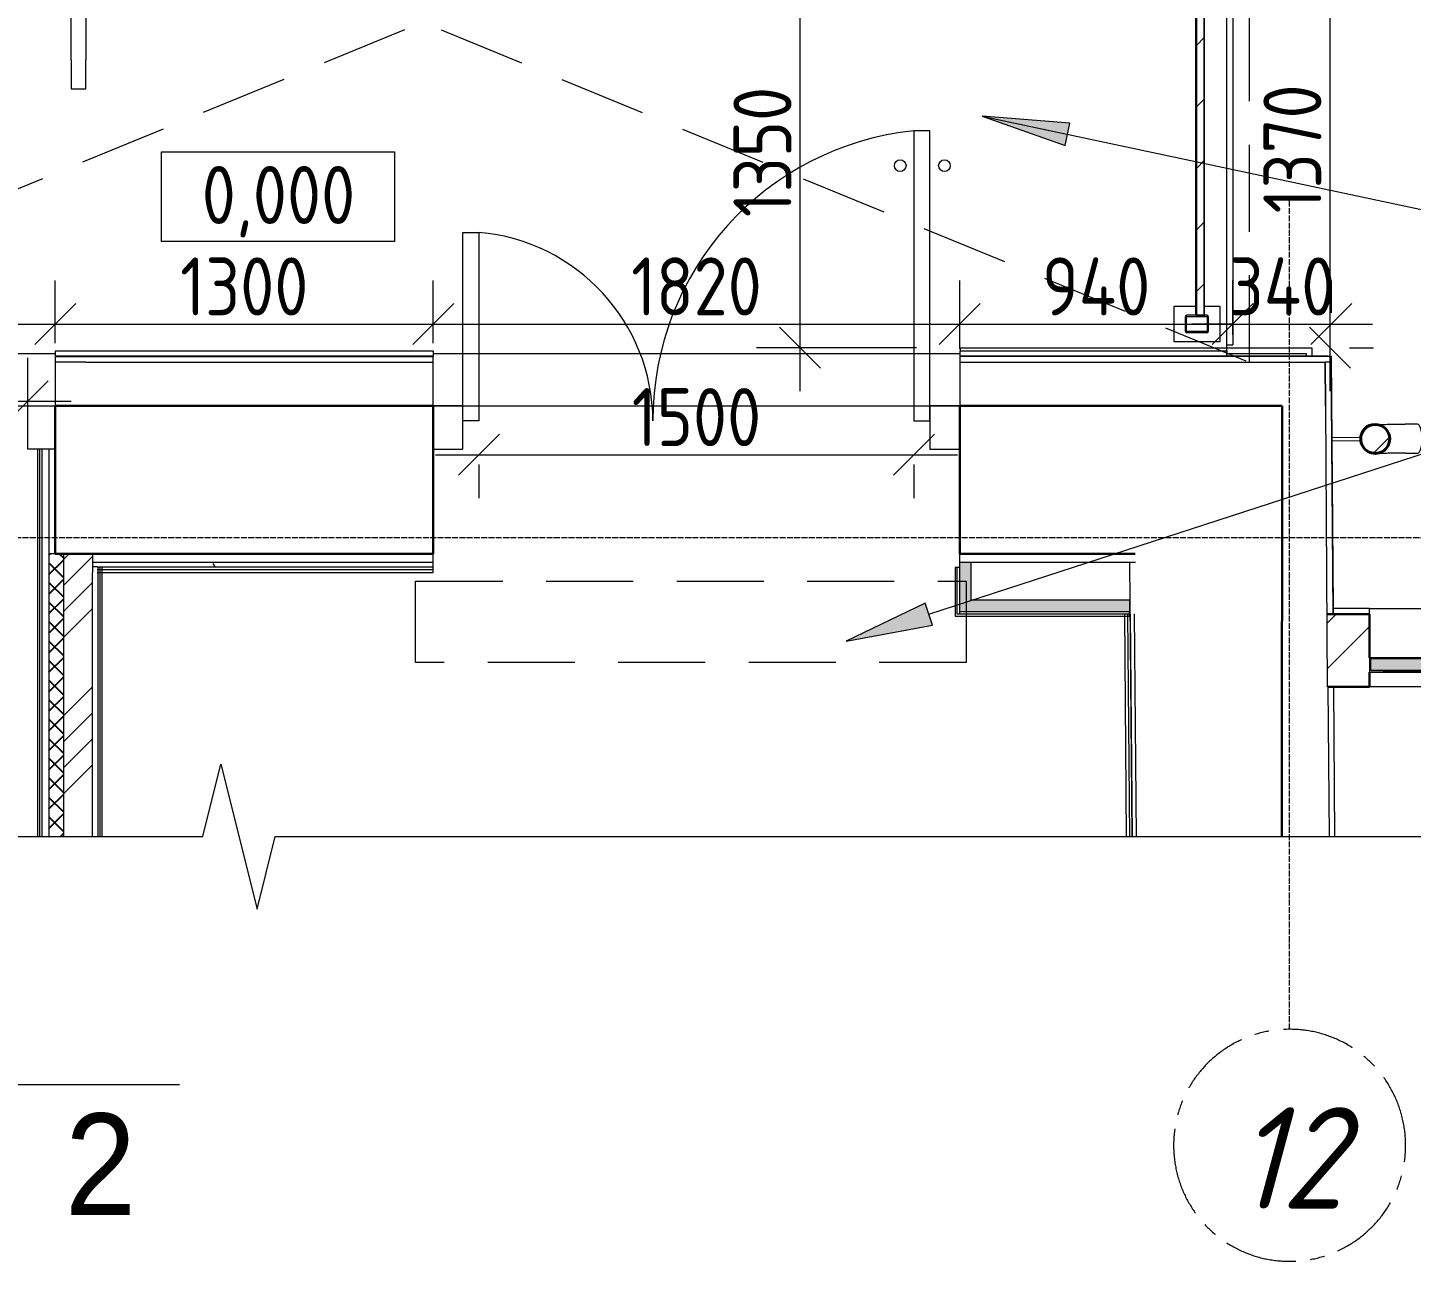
# Model space of a CAD drawing. Header units: millimetres. Extents: x 504091 to 2165846, y 135022 to 442887.
# Drawn here: x 871753 to 876524, y 311774 to 316027 of the extents above; entities that cross this region are included whole.
import ezdxf

# ---------------------------------------------------------------- set-up
doc = ezdxf.new("R2010")
doc.units = ezdxf.units.MM
for name, pattern in [('ADSK_Линия сетки', [25, 20, -2.5, 0, -2.5]), ('ADSK_Штриховая_ш3 п1_5', [4.5, 3, -1.5]), ('осеваяX2', [4, 2.5, -0.5, 0.5, -0.5])]:
    doc.linetypes.add(name, pattern=pattern)
doc.layers.get('Defpoints').update_dxf_attribs({"color": 255})
for name, color, linetype, lineweight in [('+АР_Вспомогательная', 7, 'Continuous', 9), ('+АР_Выноски', 4, 'Continuous', 9), ('_ Окна', 7, 'Continuous', 30), ('Аннотация', 7, 'Continuous', 9), ('Двери', 7, 'Continuous', 20), ('Обобщенные модели', 7, 'Continuous', 18), ('Ограждение', 7, 'Continuous', 18), ('Окна', 7, 'Continuous', 18), ('Оси', 165, 'осеваяX2', 13), ('отметки', 7, 'Continuous', 20), ('Перекрытие', 7, 'Continuous', 18), ('размеры', 7, 'Continuous', 9), ('Стены внутренние', 7, 'Continuous', 18), ('Стены наружные', 7, 'Continuous', 18), ('Стены несущие', 7, 'Continuous', 30), ('Стены отделка', 7, 'Continuous', 30), ('Стены штриховка', 7, 'Continuous', 18)]:
    doc.layers.add(name, color=color, linetype=linetype, lineweight=lineweight)
doc.layers.add('ВСПОМОГАТЕЛЬНЫЙ', color=52, linetype='Continuous', lineweight=5, plot=False)
doc.layers.add('Линии', color=7, linetype='Continuous', lineweight=9, true_color=0x00a600)
doc.layers.add('Тонкая', color=7, linetype='Continuous')
doc.styles.add('Arial', font='arial.ttf', dxfattribs={"height": 250})
doc.styles.add('GOST 2.304_new', font='isocpeur.ttf', dxfattribs={"width": 0.9, "oblique": 15})
doc.styles.add('GOST Common_1', font='GOST_Common.ttf', dxfattribs={"width": 0.9, "height": 250})
doc.styles.add('GOST Common_6', font='GOST_Common.ttf', dxfattribs={"width": 0.9, "height": 200})
doc.dimstyles.new('ADSK_Основной_2_5_мм_Округление_до_10_мм', dxfattribs={"dimscale": 304.8, "dimtxt": 251.428749, "dimasz": 0.463911, "dimexe": 0.492126, "dimexo": 0.492126, "dimgap": 0.098425, "dimtad": 1, "dimdec": 0, "dimrnd": 10, "dimdsep": 46, "dimtxsty": 'GOST Common_1', "dimblk1": 'OBLIQUE', "dimblk2": 'OBLIQUE', "dimsah": 1, "dimcen": 0.09, "dimdle": 0.492126, "dimazin": 2, "dimtfac": 1, "dimtdec": 4, "dimtix": 1, "dimtmove": 0, "dimatfit": 3, "dimfxl": 0, "dimtvp": 1, "dimtolj": 1, "dimtzin": 0, "dimlwd": 20, "dimlwe": 20, "dimarcsym": 0})
pattern_1 = [(45, (0, 0), (-106.06602, 106.06602), [])]

# ---------------------------------------------------------------- blocks, each defined once
blk = doc.blocks.new('Ось сетки - Круг_Ø8 мм-8258-План 1-го этажа')
at = {"layer": 'Оси', "lineweight": 20}
for start, end in [(360, 180), (180, 360)]:
    blk.add_arc((0, 0), 4, start, end, dxfattribs=at)
blk = doc.blocks.new('Водосток - Тип 1 _карниз больше 490мм_-5171559-План 1-го этажа')
at = {"layer": 'Обобщенные модели', "lineweight": 9}
h = blk.add_hatch(dxfattribs=at)
h.set_pattern_fill('FP_14', color=256, style=0, pattern_type=2)
h.set_pattern_definition([(134.537, (43058.06, -55833.66), (-106.91965, -105.20546), [])])
h.paths.add_polyline_path([(173.7, 148.9), (173.7, 171.1), (164.1, 191.2), (146.7, 205), (125, 210), (102.3, 204.3), (85.3, 190), (76.3, 171.1), (77.4, 146.5), (85.9, 128.8), (103.3, 115), (127.4, 110.6), (146.7, 115), (164.1, 128.8), (173.6, 148.5)])
at = {"layer": 'Обобщенные модели'}
for p, q in [((75, 306.2), (75, 263.6)), ((175, 263.6), (175, 306.2)), ((120, 109.1), (120, 11.1)), ((130, 11.1), (130, 109.1))]:
    blk.add_line(p, q, dxfattribs=at)
at = {"layer": 'Обобщенные модели', "flags": 128}
for points in [[(75, 173), (75, 174.3), (75, 177), (75, 179.8), (75, 182.9), (75, 186.2), (75, 189.7), (75, 193.4), (75, 197.2), (75, 201.3), (75, 205.5), (75, 209.9), (75, 214.4), (75, 219.1), (75, 224), (75, 229), (75, 234.1), (75, 239.3), (75, 244.6), (75, 250.1), (75, 255.6), (75, 261.3), (75, 263.6)], [(175, 263.6), (175, 258), (175, 252.4), (175, 246.9), (175, 241.5), (175, 236.2), (175, 231.1), (175, 226), (175, 221.1), (175, 216.4), (175, 211.8), (175, 207.3), (175, 203), (175, 198.9), (175, 194.9), (175, 191.2), (175, 187.6), (175, 184.3), (175, 181.1), (175, 178.1), (175, 175.4), (175, 173)]]:
    blk.add_lwpolyline(points, dxfattribs=at)
at = {"layer": 'Обобщенные модели'}
for start, end in [(90, 270), (270, 90)]:
    blk.add_arc((125, 160), 52, start, end, dxfattribs=at)
at = {"layer": 'Обобщенные модели', "lineweight": 40}
for start, end in [(90, 270), (270, 90)]:
    blk.add_arc((125, 160), 50, start, end, dxfattribs=at)
at = {"layer": 'Обобщенные модели'}
for start_param, end_param in [(4.712389, 6.283185), (3.141593, 4.712389)]:
    blk.add_ellipse((125, 306.2), major_axis=(-50, 0), ratio=0.309017, start_param=start_param, end_param=end_param, dxfattribs=at)
blk = doc.blocks.new('Ограждение крыльца 3 - Ограждение крыльца 1-1930270-План 1-го этажа')
at = {"layer": 'Ограждение'}
h = blk.add_hatch(dxfattribs=at)
h.set_pattern_fill('FP_20', color=256, style=0, pattern_type=2)
h.set_pattern_definition(pattern_1)
h.paths.add_polyline_path([(55028, 43809.3), (55055, 43809.3), (55055, 44854.4), (55028, 44854.4), (55028, 44010.3)])
h = blk.add_hatch(dxfattribs=at)
h.set_pattern_fill('FP_20', color=256, style=0, pattern_type=2)
h.set_pattern_definition(pattern_1)
h.paths.add_polyline_path([(55069.7, 43756.5), (55069.7, 43805.2), (55065.7, 43805.2), (55065.7, 43756.5)])
h.paths.add_polyline_path([(55064.1, 43750.9), (55068.1, 43752.5), (55069.7, 43756.5), (55065.1, 43754.9)])
h.paths.add_polyline_path([(55064.1, 43750.9), (55064.1, 43754.9), (54995.4, 43754.9), (54995.4, 43750.9), (55014.5, 43750.9)])
h.paths.add_polyline_path([(54989.7, 43756.5), (54993.7, 43756.5), (54993.7, 43805.2), (54989.7, 43805.2)])
h.paths.add_polyline_path([(54995.4, 43750.9), (54993.7, 43755.5), (54989.7, 43756.5), (54991.4, 43752.5), (54994.2, 43751.4)])
h.paths.add_polyline_path([(55064.1, 43810.9), (55055, 43810.4), (55054, 43809.3), (55028, 43809.3), (55026.9, 43810.9), (54995.4, 43810.9), (54995.4, 43806.9), (55064.1, 43806.9), (55064.1, 43809.3)])
h.paths.add_polyline_path([(55069.7, 43805.2), (55067.9, 43809.3), (55064.1, 43810.9), (55065.7, 43806.3), (55068.1, 43805.7)])
h.paths.add_polyline_path([(54989.7, 43805.2), (54994.3, 43806.9), (54994.2, 43810.4), (54991.4, 43809.2), (54990.4, 43806.9)])
for p, q in [((51148.9, 44691.3), (51148.9, 44851.3)), ((51198.9, 44851.3), (51198.9, 44691.3)), ((55026.5, 43810.9), (55026.5, 44854.4)), ((55056.5, 43809.3), (55056.5, 44854.4)), ((51148.9, 44691.3), (51148.9, 44591.3)), ((51198.9, 44591.3), (51198.9, 44691.3)), ((51148.9, 44591.3), (51198.9, 44591.3)), ((55026.6, 43840.9), (54950.3, 43840.9)), ((54950.3, 43840.9), (54950.3, 43720.9)), ((55109.7, 43840.9), (55056.4, 43840.9)), ((55109.7, 43720.9), (55109.7, 43840.9)), ((54950.3, 43720.9), (55109.7, 43720.9))]:
    blk.add_line(p, q, dxfattribs=at)
at = {"layer": 'Ограждение', "lineweight": 18}
for p, q in [((55028, 44854.4), (55028, 43809.3)), ((55055, 43809.3), (55055, 44854.4)), ((54989.7, 43805.2), (54989.7, 43756.5)), ((54993.7, 43756.5), (54993.7, 43805.2)), ((55064.1, 43810.9), (54995.4, 43810.9)), ((54995.4, 43806.9), (55064.1, 43806.9)), ((55028, 43809.3), (55055, 43809.3)), ((55065.7, 43805.2), (55065.7, 43756.5)), ((55069.7, 43756.5), (55069.7, 43805.2)), ((55064.1, 43754.9), (54995.4, 43754.9)), ((54995.4, 43750.9), (55064.1, 43750.9))]:
    blk.add_line(p, q, dxfattribs=at)
for centre, radius, start, end in [((54995.4, 43805.2), 5.66, 90, 180), ((54995.4, 43805.2), 1.66, 90, 180), ((55064.1, 43805.2), 5.66, 0, 90), ((55064.1, 43805.2), 1.66, 0, 90), ((54995.4, 43756.5), 5.66, 180, 270), ((54995.4, 43756.5), 1.66, 180, 270), ((55064.1, 43756.5), 5.66, 270, 0), ((55064.1, 43756.5), 1.66, 270, 0)]:
    blk.add_arc(centre, radius, start, end, dxfattribs=at)
blk = doc.blocks.new('Жалюзи помышленые - 1300 x1100 мм-3109425-План 1-го этажа')
at = {"layer": 'Окна', "true_color": 0x373f43}
for points in [[(-602.5, 63.6), (-642.3, 63.6), (-645, 61), (645, 61), (642.3, 63.6), (-600, 63.6)], [(642.3, 61), (-645, 61), (-645, 21.1), (645, 21.1), (645, 61)], [(-600, 66.1), (-602.5, 63.6), (602.5, 63.6), (600, 66.1)], [(-597.5, 68.6), (-600, 68.6), (-600, 66.1), (600, 66.1), (600, 68.6)], [(-645, 21.1), (-647.5, 18.6), (647.5, 18.6), (645, 21.1)]]:
    blk.add_hatch(color=149, dxfattribs=at).paths.add_polyline_path(points)
at = {"layer": '_ Окна', "lineweight": 18}
for p, q in [((-600, 68.6), (-650, 68.6)), ((-650, 68.6), (-650, 18.6)), ((-645, 61), (-642.3, 63.6)), ((-645, 21.1), (-645, 61)), ((-642.3, 63.6), (-602.5, 63.6)), ((-602.5, 63.6), (-600, 66.1)), ((-600, 66.1), (-600, 68.6)), ((650, 68.6), (600, 68.6)), ((600, 68.6), (600, 66.1)), ((600, 66.1), (602.5, 63.6)), ((602.5, 63.6), (642.3, 63.6)), ((642.3, 63.6), (645, 61)), ((645, 61), (645, 21.1)), ((650, 18.6), (650, 68.6)), ((-650, 18.6), (-647.5, 18.6)), ((-647.5, 18.6), (-645, 21.1)), ((645, 21.1), (647.5, 18.6)), ((647.5, 18.6), (650, 18.6))]:
    blk.add_line(p, q, dxfattribs=at)
at = {"layer": 'Окна'}
for p, q in [((645, 61), (-645, 61)), ((-602.5, 63.6), (602.5, 63.6)), ((600, 68.6), (-600, 68.6)), ((600, 66.1), (-600, 66.1)), ((-647.5, 18.6), (647.5, 18.6)), ((645, 21.1), (-645, 21.1))]:
    blk.add_line(p, q, dxfattribs=at)
blk = doc.blocks.new('Высотные отметки - Рамка-12095-План 1-го этажа')
at = {"layer": 'Аннотация', "lineweight": 20}
for p, q in [((-6.5, 0), (-6.5, 5)), ((-6.5, 5), (6.5, 5)), ((6.5, 5), (6.5, 0)), ((6.5, 0), (-6.5, 0))]:
    blk.add_line(p, q, dxfattribs=at)
blk = doc.blocks.new('витражная дверь 1500')
at = {"layer": 'Двери'}
for points in [[(-110, -1000), (-55, -1000), (-55, 0), (-110, 0), (-110, -1000)], [(1500, -650), (1445, -650), (1445, 0), (1500, 0), (1500, -650)]]:
    blk.add_lwpolyline(points, dxfattribs=at)
for centre, radius, start, end in [((-156.3, -3.8), 1001.3, 275.8055, 0.2201), ((1501.3, 3.9), 656.3, 180.3406, 265.0782)]:
    blk.add_arc(centre, radius, start, end, dxfattribs=at)
at = {"layer": 'Линии', "color": 7, "lineweight": 18}
for centre in [(-160, -880), (-7.5, -880)]:
    blk.add_circle(centre, 20, dxfattribs=at)
blk = doc.blocks.new('_Oblique')
at = {"color": 0, "linetype": 'ByBlock', "lineweight": -2}
blk.add_line((-0.5, -0.5), (0.5, 0.5), dxfattribs=at)
blk = doc.blocks.new('*D1063')
at = {"layer": 'Defpoints', "color": 0, "lineweight": 20, "transparency": 16777216}
for p in [(873309.3, 314671.7), (874809.3, 314671.7), (874809.3, 314554.8)]:
    blk.add_point(p, dxfattribs=at)
at = {"layer": 'размеры', "color": 0, "transparency": 16777216}
for p, q in [((873159.3, 314554.8), (874959.3, 314554.8)), ((873309.3, 314521.7), (873309.3, 314404.8)), ((874809.3, 314521.7), (874809.3, 314404.8))]:
    blk.add_line(p, q, dxfattribs=at)
at = {"layer": 'размеры', "color": 0, "transparency": 16777216, "xscale": 141.4, "yscale": 141.4, "zscale": 141.4, "rotation": 180}
blk.add_blockref('_Oblique', (873309.3, 314554.8), dxfattribs=at)
at = {"layer": 'размеры', "color": 0, "transparency": 16777216, "xscale": 141.4, "yscale": 141.4, "zscale": 141.4}
blk.add_blockref('_Oblique', (874809.3, 314554.8), dxfattribs=at)
at = {"layer": 'размеры', "color": 0, "lineweight": 20, "transparency": 16777216, "insert": (874059.3, 314684.8), "char_height": 200, "attachment_point": 5, "style": 'GOST Common_6'}
blk.add_mtext('\\A1;1500', dxfattribs=at)
blk = doc.blocks.new('*D1064')
at = {"layer": 'Defpoints', "color": 0, "lineweight": 20, "transparency": 16777216}
for p in [(871753.5, 314739.7), (870853.4, 314671.7), (871753.5, 314573.7)]:
    blk.add_point(p, dxfattribs=at)
at = {"layer": 'размеры', "color": 0, "transparency": 16777216}
for p, q in [((870853.4, 314821.7), (870853.4, 314889.7)), ((871753.5, 314723.7), (871753.5, 314889.7)), ((870703.4, 314739.7), (871903.5, 314739.7))]:
    blk.add_line(p, q, dxfattribs=at)
at = {"layer": 'размеры', "color": 0, "transparency": 16777216, "xscale": 141.4, "yscale": 141.4, "zscale": 141.4, "rotation": 180}
blk.add_blockref('_Oblique', (870853.4, 314739.7), dxfattribs=at)
at = {"layer": 'размеры', "color": 0, "transparency": 16777216, "xscale": 141.4, "yscale": 141.4, "zscale": 141.4}
blk.add_blockref('_Oblique', (871753.5, 314739.7), dxfattribs=at)
at = {"layer": 'размеры', "color": 0, "lineweight": 20, "transparency": 16777216, "insert": (871303.5, 314869.7), "char_height": 200, "attachment_point": 5, "style": 'GOST Common_6'}
blk.add_mtext('\\A1;900', dxfattribs=at)
blk = doc.blocks.new('*D1072')
at = {"layer": 'Defpoints', "color": 0, "lineweight": 20, "transparency": 16777216}
for p in [(874332.6, 316273.8), (874416.8, 316273.8), (874968.2, 314923.9)]:
    blk.add_point(p, dxfattribs=at)
at = {"layer": 'размеры', "color": 0, "transparency": 16777216}
for p, q in [((874416.8, 314773.9), (874416.8, 316423.8)), ((874482.6, 316273.8), (874566.8, 316273.8)), ((874818.2, 314923.9), (874266.8, 314923.9))]:
    blk.add_line(p, q, dxfattribs=at)
at = {"layer": 'размеры', "color": 0, "transparency": 16777216, "xscale": 141.4, "yscale": 141.4, "zscale": 141.4}
for p, rotation in [((874416.8, 316273.8), 90), ((874416.8, 314923.9), 270)]:
    blk.add_blockref('_Oblique', p, dxfattribs=dict(at, rotation=rotation))
at = {"layer": 'размеры', "color": 0, "lineweight": 20, "transparency": 16777216, "insert": (874286.8, 315598.8), "char_height": 200, "attachment_point": 5, "rotation": 90, "style": 'GOST Common_6'}
blk.add_mtext('\\A1;1350', dxfattribs=at)
blk = doc.blocks.new('*D1073')
at = {"layer": 'Defpoints', "color": 0, "lineweight": 20, "transparency": 16777216}
for p in [(875908.3, 316295.4), (876243.9, 316295.4), (876160.6, 314923.9)]:
    blk.add_point(p, dxfattribs=at)
at = {"layer": 'размеры', "color": 0, "transparency": 16777216}
for p, q in [((876243.9, 314773.9), (876243.9, 316445.4)), ((876058.3, 316295.4), (876393.9, 316295.4)), ((876310.6, 314923.9), (876393.9, 314923.9))]:
    blk.add_line(p, q, dxfattribs=at)
at = {"layer": 'размеры', "color": 0, "transparency": 16777216, "xscale": 141.4, "yscale": 141.4, "zscale": 141.4}
for p, rotation in [((876243.9, 316295.4), 90), ((876243.9, 314923.9), 270)]:
    blk.add_blockref('_Oblique', p, dxfattribs=dict(at, rotation=rotation))
at = {"layer": 'размеры', "color": 0, "lineweight": 20, "transparency": 16777216, "insert": (876113.9, 315609.6), "char_height": 200, "attachment_point": 5, "rotation": 90, "style": 'GOST Common_6'}
blk.add_mtext('\\A1;1370', dxfattribs=at)
blk = doc.blocks.new('*D1036')
at = {"layer": 'Defpoints', "color": 0, "lineweight": 20, "transparency": 16777216}
for p in [(871848.8, 315005.3), (870698.8, 314790.2), (871848.8, 314790.2)]:
    blk.add_point(p, dxfattribs=at)
at = {"layer": 'размеры', "color": 0, "transparency": 16777216}
for p, q in [((870698.8, 314940.2), (870698.8, 315155.3)), ((871848.8, 314940.2), (871848.8, 315155.3)), ((870548.8, 315005.3), (871998.8, 315005.3))]:
    blk.add_line(p, q, dxfattribs=at)
at = {"layer": 'размеры', "color": 0, "transparency": 16777216, "xscale": 141.4, "yscale": 141.4, "zscale": 141.4, "rotation": 180}
blk.add_blockref('_Oblique', (870698.8, 315005.3), dxfattribs=at)
at = {"layer": 'размеры', "color": 0, "transparency": 16777216, "xscale": 141.4, "yscale": 141.4, "zscale": 141.4}
blk.add_blockref('_Oblique', (871848.8, 315005.3), dxfattribs=at)
at = {"layer": 'размеры', "color": 0, "lineweight": 20, "transparency": 16777216, "insert": (871273.8, 315135.3), "char_height": 200, "attachment_point": 5, "style": 'GOST Common_6'}
blk.add_mtext('\\A1;1150', dxfattribs=at)
blk = doc.blocks.new('*D1037')
at = {"layer": 'Defpoints', "color": 0, "lineweight": 20, "transparency": 16777216}
for p in [(873151.8, 315005.3), (871848.8, 314790.2), (873151.8, 314790.2)]:
    blk.add_point(p, dxfattribs=at)
at = {"layer": 'размеры', "color": 0, "transparency": 16777216}
for p, q in [((871848.8, 314940.2), (871848.8, 315155.3)), ((873151.8, 314940.2), (873151.8, 315155.3)), ((871698.8, 315005.3), (873301.8, 315005.3))]:
    blk.add_line(p, q, dxfattribs=at)
at = {"layer": 'размеры', "color": 0, "transparency": 16777216, "xscale": 141.4, "yscale": 141.4, "zscale": 141.4, "rotation": 180}
blk.add_blockref('_Oblique', (871848.8, 315005.3), dxfattribs=at)
at = {"layer": 'размеры', "color": 0, "transparency": 16777216, "xscale": 141.4, "yscale": 141.4, "zscale": 141.4}
blk.add_blockref('_Oblique', (873151.8, 315005.3), dxfattribs=at)
at = {"layer": 'размеры', "color": 0, "lineweight": 20, "transparency": 16777216, "insert": (872500.3, 315135.3), "char_height": 200, "attachment_point": 5, "style": 'GOST Common_6'}
blk.add_mtext('\\A1;1300', dxfattribs=at)
blk = doc.blocks.new('*D1046')
at = {"layer": 'Defpoints', "color": 0, "lineweight": 20, "transparency": 16777216}
for p in [(874966.8, 315005.3), (873151.8, 314790.2), (874966.8, 314770.2)]:
    blk.add_point(p, dxfattribs=at)
at = {"layer": 'размеры', "color": 0, "transparency": 16777216}
for p, q in [((873151.8, 314940.2), (873151.8, 315155.3)), ((874966.8, 314920.2), (874966.8, 315155.3)), ((873001.8, 315005.3), (875116.8, 315005.3))]:
    blk.add_line(p, q, dxfattribs=at)
at = {"layer": 'размеры', "color": 0, "transparency": 16777216, "xscale": 141.4, "yscale": 141.4, "zscale": 141.4, "rotation": 180}
blk.add_blockref('_Oblique', (873151.8, 315005.3), dxfattribs=at)
at = {"layer": 'размеры', "color": 0, "transparency": 16777216, "xscale": 141.4, "yscale": 141.4, "zscale": 141.4}
blk.add_blockref('_Oblique', (874966.8, 315005.3), dxfattribs=at)
at = {"layer": 'размеры', "color": 0, "lineweight": 20, "transparency": 16777216, "insert": (874059.3, 315135.3), "char_height": 200, "attachment_point": 5, "style": 'GOST Common_6'}
blk.add_mtext('\\A1;1820', dxfattribs=at)
blk = doc.blocks.new('*D1047')
at = {"layer": 'Defpoints', "color": 0, "lineweight": 20, "transparency": 16777216}
for p in [(875908.3, 315005.3), (875908.3, 314818.8), (874966.8, 314770.2)]:
    blk.add_point(p, dxfattribs=at)
at = {"layer": 'размеры', "color": 0, "transparency": 16777216}
for p, q in [((874966.8, 314920.2), (874966.8, 315155.3)), ((875908.3, 314968.8), (875908.3, 315155.3)), ((874816.8, 315005.3), (876058.3, 315005.3))]:
    blk.add_line(p, q, dxfattribs=at)
at = {"layer": 'размеры', "color": 0, "transparency": 16777216, "xscale": 141.4, "yscale": 141.4, "zscale": 141.4, "rotation": 180}
blk.add_blockref('_Oblique', (874966.8, 315005.3), dxfattribs=at)
at = {"layer": 'размеры', "color": 0, "transparency": 16777216, "xscale": 141.4, "yscale": 141.4, "zscale": 141.4}
blk.add_blockref('_Oblique', (875908.3, 315005.3), dxfattribs=at)
at = {"layer": 'размеры', "color": 0, "lineweight": 20, "transparency": 16777216, "insert": (875437.6, 315135.3), "char_height": 200, "attachment_point": 5, "style": 'GOST Common_6'}
blk.add_mtext('\\A1;940', dxfattribs=at)
blk = doc.blocks.new('*D1082')
at = {"layer": 'Defpoints', "color": 0, "lineweight": 20, "transparency": 16777216}
for p in [(876248.2, 315005.3), (875908.3, 314968.7), (876248.2, 314893.9)]:
    blk.add_point(p, dxfattribs=at)
at = {"layer": 'размеры', "color": 0, "transparency": 16777216}
for p, q in [((875908.3, 315118.7), (875908.3, 315155.3)), ((876248.2, 315043.9), (876248.2, 315155.3)), ((875908.3, 315005.3), (875766.9, 315005.3)), ((875908.3, 315005.3), (876248.2, 315005.3)), ((876248.2, 315005.3), (876389.6, 315005.3))]:
    blk.add_line(p, q, dxfattribs=at)
at = {"layer": 'размеры', "color": 0, "transparency": 16777216, "xscale": 141.4, "yscale": 141.4, "zscale": 141.4}
blk.add_blockref('_Oblique', (875908.3, 315005.3), dxfattribs=at)
at = {"layer": 'размеры', "color": 0, "transparency": 16777216, "xscale": 141.4, "yscale": 141.4, "zscale": 141.4, "rotation": 180}
blk.add_blockref('_Oblique', (876248.2, 315005.3), dxfattribs=at)
at = {"layer": 'размеры', "color": 0, "lineweight": 20, "transparency": 16777216, "insert": (876078.3, 315135.3), "char_height": 200, "attachment_point": 5, "style": 'GOST Common_6'}
blk.add_mtext('\\A1;340', dxfattribs=at)

msp = doc.modelspace()

# ---------------------------------------------------------------- hatches: boundary and pattern name
at = {"layer": 'Аннотация', "lineweight": 9}
for points in [[(875044.7242, 315722.5513), (875329.9445, 315621.5102), (875346.3772, 315698.7735)], [(874575.1517, 313912.4214), (874872.6518, 313967.6809), (874848.2125, 314042.7967)]]:
    msp.add_hatch(color=256, dxfattribs=at).paths.add_polyline_path(points)
at = {"layer": 'Стены внутренние', "lineweight": 9}
h = msp.add_hatch(dxfattribs=at)
h.set_pattern_fill('FP_12', color=256, style=0, pattern_type=2)
h.set_pattern_definition([(0, (820754.77, 271225.05), (406.4, 101.6), [33.528, -271.272, 33.528, -271.272, -1625.6]), (0, (820754.77, 271225.05), (406.4, 101.6), [-609.6, 33.528, -576.072, 33.528, -271.272, -711.2]), (0, (820754.77, 271225.05), (406.4, 101.6), [-1524, 33.528, -169.672, 33.528, -474.472]), (120, (820907.17, 271275.85), (-291.18818, 301.15272), [33.528, -271.272, 33.528, -271.272, -1625.6]), (120, (820907.17, 271275.85), (-291.18818, 301.15272), [-609.6, 33.528, -576.072, 33.528, -271.272, -711.2]), (120, (820907.17, 271275.85), (-291.18818, 301.15272), [-1524, 33.528, -169.672, 33.528, -474.472]), (240, (820957.97, 271479.05), (-115.21182, -402.75272), [33.528, -271.272, 33.528, -271.272, -1625.6]), (240, (820957.97, 271479.05), (-115.21182, -402.75272), [-609.6, 33.528, -576.072, 33.528, -271.272, -711.2]), (240, (820957.97, 271479.05), (-115.21182, -402.75272), [-1524, 33.528, -169.672, 33.528, -474.472])])
h.paths.add_polyline_path([(871976.9103, 314168.8551), (873151.7746, 314168.8551), (873151.7746, 314183.8551), (871976.9103, 314183.8551)])
at = {"layer": 'Стены внутренние'}
for points in [[(875006.7746, 314053.8551), (875006.7746, 314183.8551), (874966.7746, 314183.8551), (874966.7746, 314053.8551)], [(875552.7969, 314013.8551), (875553.0803, 314013.8551), (875552.7969, 314053.8551), (874966.7746, 314053.8551), (874966.7746, 314013.8551), (875241.5213, 314013.8551)]]:
    msp.add_hatch(color=256, dxfattribs=at).paths.add_polyline_path(points)
at = {"layer": 'Стены внутренние', "lineweight": 9}
h = msp.add_hatch(dxfattribs=at)
h.set_pattern_fill('FP_28', color=256, style=0, pattern_type=2)
h.set_pattern_definition([(45, (820754.77, 271225.05), (-235.7317, 235.7317), []), (45, (820911.93, 271225.05), (-235.7317, 235.7317), [])])
h.paths.add_polyline_path([(876272.4628, 313755.157), (876379.3745, 313755.157), (876379.3745, 314005.157), (876234.2648, 314005.157), (876236.2867, 313755.157), (876256.2874, 313755.157)])
h.paths.add_polyline_path([(877772.1715, 313755.157), (877772.1715, 314005.157), (877679.3745, 314005.157), (877679.3745, 313755.157), (877756.3179, 313755.157)])
at = {"layer": 'Стены штриховка'}
h = msp.add_hatch(dxfattribs=at)
h.set_pattern_fill('ANSI34', color=256, scale=20)
h.set_pattern_definition([(45, (704632.6, 309671.72), (-269.4077, 269.4077), []), (45, (704722.4, 309671.72), (-269.4077, 269.4077), []), (45, (704812.2, 309671.72), (-269.4077, 269.4077), []), (45, (704902, 309671.72), (-269.4077, 269.4077), [])])
h.paths.add_polyline_path([(871976.9103, 313238.5041), (871976.9103, 314213.8551), (871876.9103, 314213.8551), (871876.9103, 313238.5041)])
at = {"layer": 'Тонкая', "transparency": 33554687}
h = msp.add_hatch(dxfattribs=at)
h.set_pattern_fill('ANSI37', color=256, scale=15, angle=90)
h.set_pattern_definition([(135, (788700.91, 271225.05), (-33.67596, -33.67596), []), (225, (788700.91, 271225.05), (33.67596, -33.67596), [])])
h.paths.add_polyline_path([(871876.9103, 314213.8551), (871826.9103, 314213.8551), (871826.9103, 313238.5041), (871876.9103, 313238.5041)])

# ---------------------------------------------------------------- linework, layer by layer
at = {"layer": '+АР_Вспомогательная', "color": 7, "linetype": 'Continuous', "ltscale": 50}
msp.add_lwpolyline([(868810.2442, 313238.5041), (872357.0916, 313238.5041), (872419.5916, 313488.5041), (872544.5916, 312988.5041), (872607.0916, 313238.5041), (878670.3088, 313238.5041)], dxfattribs=at)
at = {"layer": '+АР_Выноски', "color": 7, "linetype": 'Continuous', "ltscale": 100}
msp.add_line((871432.418, 312383.9305), (872276.858, 312383.9305), dxfattribs=at)
at = {"layer": 'Аннотация', "lineweight": 9}
for p, q in [((875044.7242, 315722.5513), (875329.9445, 315621.5102)), ((875346.3772, 315698.7735), (875044.7242, 315722.5513)), ((875044.7242, 315722.5513), (877198.3314, 315264.5121)), ((875329.9445, 315621.5102), (875346.3772, 315698.7735)), ((874860.4321, 314005.2388), (877198.3314, 314764.5121)), ((874848.2125, 314042.7967), (874575.1517, 313912.4214)), ((874872.6518, 313967.6809), (874848.2125, 314042.7967)), ((874575.1517, 313912.4214), (874872.6518, 313967.6809))]:
    msp.add_line(p, q, dxfattribs=at)
at = {"layer": 'Линии', "color": 7, "linetype": 'ADSK_Штриховая_ш3 п1_5', "lineweight": 0, "ltscale": 100}
for p, q in [((875965.7546, 317218.5731), (870265.7546, 314873.8551)), ((870265.7546, 317218.5731), (875965.7546, 314873.8551)), ((875965.7546, 314873.8551), (875965.7546, 317218.5731)), ((873091.153, 314119.0502), (874987.6685, 314119.0502)), ((873091.153, 313839.0502), (873091.153, 314119.0502)), ((874989.6874, 314119.0502), (874989.6874, 313839.0502)), ((874989.6874, 313839.0502), (873091.153, 313839.0502))]:
    msp.add_line(p, q, dxfattribs=at)
at = {"layer": 'Оси', "linetype": 'ADSK_Линия сетки'}
for p, q in [((876104.3399, 312574.0674), (876104.3399, 315448.0483)), ((868448.0151, 314270.0499), (876759.6275, 314270.0499))]:
    msp.add_line(p, q, dxfattribs=at)
at = {"layer": 'Перекрытие'}
for p, q in [((875888.3339, 314893.8551), (875888.3339, 314933.8551)), ((870698.7606, 314723.8551), (871838.7606, 314723.8551)), ((873151.7746, 314723.7485), (874966.7746, 314723.8551))]:
    msp.add_line(p, q, dxfattribs=at)
for points in [[(871848.7606, 314573.7485), (871753.5099, 314573.7485), (871753.5099, 314723.8551), (871848.7606, 314723.7485)], [(873151.7746, 314573.7485), (873254.2746, 314573.7485), (873254.2746, 314723.8551), (873151.7746, 314723.7485)], [(874864.2746, 314573.7485), (874966.7746, 314573.7485), (874966.7746, 314723.8551), (874864.2746, 314723.7485)]]:
    msp.add_lwpolyline(points, close=True, dxfattribs=at)
at = {"layer": 'Стены внутренние'}
msp.add_line((877679.3745, 313755.157), (876379.3745, 313755.157), dxfattribs=at)
at = {"layer": 'Стены наружные'}
for p, q in [((875908.3339, 316295.4341), (875908.3339, 314933.8551)), ((875888.3339, 314933.8551), (875888.3339, 316273.819)), ((870698.7606, 314903.8551), (871848.7606, 314903.8551)), ((871848.7606, 314913.8551), (873151.7746, 314913.8551)), ((873151.7746, 314913.8551), (873151.7746, 314893.8551)), ((873151.7746, 314903.8551), (874966.7746, 314903.8551)), ((874966.7746, 314913.8551), (875887.3841, 314913.8551)), ((874966.7746, 314913.8551), (874966.7746, 314893.8551)), ((874968.1633, 314923.8551), (876181.0823, 314923.8551)), ((874968.1633, 314923.8551), (874968.1633, 314913.8257)), ((875887.3841, 314913.8551), (875887.3841, 314894.8551)), ((875887.3841, 314903.8551), (876161.2442, 314903.8551)), ((875888.3339, 314933.8551), (875908.3339, 314933.8551)), ((876161.2442, 314903.8551), (876161.3255, 314893.8551)), ((876181.0823, 314923.8551), (876181.3262, 314893.8551)), ((876379.3745, 314025.157), (877679.3745, 314025.157))]:
    msp.add_line(p, q, dxfattribs=at)
at = {"layer": 'Стены несущие'}
for p, q in [((871848.7606, 314723.8551), (871848.7606, 314213.8551)), ((871848.7606, 314723.8543), (873151.7746, 314723.7485)), ((873151.7746, 314213.8551), (873151.7746, 314723.8551)), ((874966.7746, 314723.8551), (874966.7746, 314213.8551)), ((874966.7746, 314723.8551), (876077.7278, 314723.8551)), ((876078.4472, 314723.8551), (876077.7278, 313238.5041)), ((873151.7746, 314213.8551), (871848.7606, 314213.8551)), ((875571.8359, 314213.8551), (874966.7746, 314213.8551)), ((876379.3745, 314005.157), (876234.2648, 314005.157)), ((876379.3745, 313855.157), (876379.3745, 314005.157)), ((876379.3745, 313755.157), (876379.3745, 313805.157)), ((876236.2867, 313755.157), (876379.3745, 313755.157))]:
    msp.add_line(p, q, dxfattribs=at)
at = {"layer": 'Стены отделка', "lineweight": 9}
for p, q in [((871848.7606, 314913.8551), (871848.7606, 314723.8551)), ((873151.7746, 314894.8551), (871848.7606, 314894.8551)), ((871848.7606, 314893.8551), (873151.7746, 314893.8551)), ((871954.5446, 314873.8551), (871848.7606, 314873.8551)), ((873151.7746, 314723.8551), (873151.7746, 314893.8551)), ((876237.1584, 314894.8551), (874966.7746, 314894.8551)), ((876247.0779, 314893.8551), (874966.7746, 314893.8551)), ((874966.7746, 314893.8551), (874966.7746, 314723.8551)), ((874966.7746, 314873.8551), (875127.2746, 314873.8551)), ((876227.239, 314873.8551), (876228.4521, 314723.8551)), ((876228.4521, 314723.8551), (876227.239, 314873.8551)), ((876237.1584, 314893.8551), (876237.1584, 314894.8551)), ((876254.2654, 314005.157), (876247.0779, 314893.8551)), ((876248.2325, 314893.8644), (876247.2326, 314893.8563)), ((876247.2326, 314893.8563), (876254.2412, 314025.157)), ((876255.2412, 314025.157), (876248.2325, 314893.8644)), ((871848.7606, 314723.8551), (871848.7606, 314723.8551)), ((876077.7278, 314723.8551), (876078.4472, 314723.8551)), ((871976.9103, 314213.8551), (871976.9103, 314148.8551)), ((873151.7746, 314148.8551), (873151.7746, 314213.8551)), ((874966.7746, 314005.9051), (874966.7746, 314213.8551)), ((871989.5446, 314183.8551), (871976.9103, 314183.8551)), ((871992.8103, 314168.8551), (871976.9103, 314168.8551)), ((871992.8103, 314148.8551), (873151.7746, 314148.8551)), ((871996.9103, 313238.5041), (871996.9103, 314168.8551)), ((872002.9103, 313238.5041), (872002.9103, 314168.8551)), ((872009.9103, 313238.5041), (872009.9103, 314168.8551)), ((874950.8746, 314166.3551), (874950.8746, 313997.9551)), ((874966.7746, 314166.3551), (874950.8746, 314166.3551)), ((875552.7973, 314183.8551), (874966.7746, 314183.8551)), ((875006.7746, 314053.8551), (875006.7746, 314183.8551)), ((875572.7963, 314184.0592), (875552.7969, 314183.8975)), ((875552.7969, 314183.8975), (875560.443, 313238.5041)), ((875553.0803, 314053.8551), (875006.7746, 314053.8551)), ((875553.0803, 314013.8551), (875553.0803, 314053.8551)), ((874950.8746, 313997.9551), (875552.4153, 313997.9551)), ((875553.0803, 314013.8551), (874966.7746, 314013.8551)), ((875534.9158, 314005.7635), (875541.1213, 313238.5041)), ((875552.4153, 313997.9551), (875552.4153, 314013.8551)), ((875576.1224, 313238.5041), (875569.9147, 314006.0466)), ((876254.2412, 314025.157), (876255.0742, 314025.157)), ((876255.0742, 314025.157), (876255.0742, 314005.157)), ((876379.3745, 314025.157), (876255.2412, 314025.157)), ((876379.3745, 314005.157), (876379.3745, 314025.157)), ((876260.4659, 313238.5041), (876256.2874, 313755.157))]:
    msp.add_line(p, q, dxfattribs=at)
at = {"layer": 'Стены штриховка'}
for p, q in [((871954.5446, 314873.8551), (873151.7746, 314873.8551)), ((875127.2746, 314873.8551), (876227.239, 314873.8551)), ((876247.2396, 314873.8551), (876227.239, 314873.8551)), ((876228.4521, 314723.8551), (876234.2648, 313755.157)), ((871848.7606, 314213.8551), (871826.9103, 314213.8551)), ((871876.9103, 314213.8551), (871876.9103, 313238.5041)), ((871976.9103, 313238.5041), (871976.9103, 314148.8551)), ((873151.7746, 314183.8551), (871989.5446, 314183.8551)), ((871992.8103, 314168.8551), (873151.7746, 314168.8551)), ((871992.8103, 314159.8551), (873151.7746, 314159.8551)), ((874957.7746, 314004.8551), (874957.7746, 314166.3551)), ((875552.4153, 314004.8551), (874957.7746, 314004.8551)), ((875545.9155, 314005.8525), (875552.1216, 313238.5041)), ((875554.9152, 314005.9253), (875561.1219, 313238.5041)), ((876255.0742, 314025.157), (876255.2412, 314025.157)), ((876236.2867, 313755.157), (876240.4652, 313238.5041))]:
    msp.add_line(p, q, dxfattribs=at)
for points in [[(871786.9103, 314573.7485), (871786.9103, 313238.5041)], [(871793.9103, 314573.7485), (871793.9103, 313238.5041)], [(871801.9103, 314573.7485), (871801.9103, 313238.5041)], [(871826.9103, 314573.7485), (871826.9103, 313238.5041)]]:
    msp.add_lwpolyline(points, dxfattribs=at)

# ---------------------------------------------------------------- block references
at = {"layer": 'ВСПОМОГАТЕЛЬНЫЙ', "color": 1, "rotation": 180}
msp.add_blockref('витражная дверь 1500', (874754.2746, 314671.7485), dxfattribs=at)
at = {"layer": 'Обобщенные модели', "rotation": 270.4633818725631}
msp.add_blockref('Водосток - Тип 1 _карниз больше 490мм_-5171559-План 1-го этажа', (876238.3765, 314733.2528), dxfattribs=at)
at = {"layer": 'Ограждение', "lineweight": 18}
msp.add_blockref('Ограждение крыльца 3 - Ограждение крыльца 1-1930270-План 1-го этажа', (820754.7746, 271225.0499), dxfattribs=at)
at = {"layer": 'Окна', "rotation": 180}
msp.add_blockref('Жалюзи помышленые - 1300 x1100 мм-3109425-План 1-го этажа', (877029.3745, 313873.807), dxfattribs=at)
at = {"layer": 'Оси', "lineweight": 20, "xscale": 99.99999999999993, "yscale": 99.99999999999993, "zscale": 99.99999999999993}
msp.add_blockref('Ось сетки - Круг_Ø8 мм-8258-План 1-го этажа', (876104.3399, 312174.0674), dxfattribs=at)
at = {"layer": 'отметки', "lineweight": 20, "xscale": 61.81046585425707, "yscale": 61.81046585425707, "zscale": 61.81046585425707}
msp.add_blockref('Высотные отметки - Рамка-12095-План 1-го этажа', (872616.7961, 315290.282), dxfattribs=at)

# ---------------------------------------------------------------- texts
at = {"layer": '+АР_Выноски', "color": 7, "linetype": 'Continuous', "ltscale": 100, "style": 'Arial', "width": 0.9}
msp.add_text('2', height=350, dxfattribs=at).set_placement((871882.418, 311933.9305))
at = {"layer": 'Оси', "insert": (876103.5093, 312130.3459), "char_height": 350, "width": 387, "attachment_point": 5, "line_spacing_factor": 1.022766, "style": 'GOST 2.304_new'}
msp.add_mtext('\\pt89.999,180.0015,270.0005,359.9995,449.9985,540.001,630,719.999,810.0015,900.0005,989.9995,1079.9985,1170.001,1260,1349.999,1440.0015,1530.0005,1619.9995,1709.9985,1800.001,1890,1979.999,2070.0015,2160.0005,2249.9995,2339.9985,2430.001,2520,2609.999,2700.0015,2790.0005,2879.9995;12', dxfattribs=at)
at = {"layer": 'отметки', "lineweight": 20, "insert": (872353.5419, 315550.6801), "char_height": 200, "width": 1028.822569, "attachment_point": 1, "line_spacing_factor": 1.022761, "style": 'GOST Common_6'}
msp.add_mtext('0,000', dxfattribs=at)

# ---------------------------------------------------------------- dimensions: what is measured, and where the dimension line sits
at = {"layer": 'размеры', "lineweight": 20}
for base, p1, p2, picture, middle in [((876243.9325, 316295.4341), (876160.5678, 314923.8551), (875908.3339, 316295.4341), '*D1073', (876113.9325, 315609.6446)), ((874416.8286, 316273.819), (874968.1633, 314923.8551), (874332.5863, 316273.819), '*D1072', (874286.8286, 315598.837))]:
    dim = msp.add_linear_dim(base=base, p1=p1, p2=p2, angle=90, dimstyle='ADSK_Основной_2_5_мм_Округление_до_10_мм', override={"dimtxt": 230, "dimpost": '<>', "dimtxsty": 'GOST Common_6', "dimfxl": 1618.654565, "dimlwd": 65535, "dimlwe": 65535}, dxfattribs=at)
    dim.commit()
    dim.dimension.update_dxf_attribs({"geometry": picture, "text_midpoint": middle})
for base, p1, p2, picture, middle in [((871848.7606, 315005.3207), (870698.7606, 314790.2278), (871848.7606, 314790.2278), '*D1036', (871273.7606, 315135.3207)), ((873151.7746, 315005.3207), (871848.7606, 314790.2278), (873151.7746, 314790.2278), '*D1037', (872500.2676, 315135.3207)), ((874966.7746, 315005.3207), (873151.7746, 314790.2278), (874966.7746, 314770.2278), '*D1046', (874059.2746, 315135.3207)), ((875908.3339, 315005.3207), (874966.7746, 314770.2278), (875908.3339, 314818.7524), '*D1047', (875437.5542, 315135.3207)), ((876248.2325, 315005.3207), (875908.3339, 314968.6732), (876248.2325, 314893.8644), '*D1082', (876078.2832, 315135.3207)), ((871753.5099, 314739.7038), (870853.4072, 314671.7485), (871753.5099, 314573.7485), '*D1064', (871303.4586, 314869.7038)), ((874809.2746, 314554.8237), (873309.2746, 314671.7485), (874809.2746, 314671.7485), '*D1063', (874059.2746, 314684.8237))]:
    dim = msp.add_linear_dim(base=base, p1=p1, p2=p2, dimstyle='ADSK_Основной_2_5_мм_Округление_до_10_мм', override={"dimtxt": 230, "dimpost": '<>', "dimtxsty": 'GOST Common_6', "dimfxl": 1618.654565, "dimlwd": 65535, "dimlwe": 65535}, dxfattribs=at)
    dim.commit()
    dim.dimension.update_dxf_attribs({"geometry": picture, "text_midpoint": middle})

doc.saveas('drawing.dxf')
